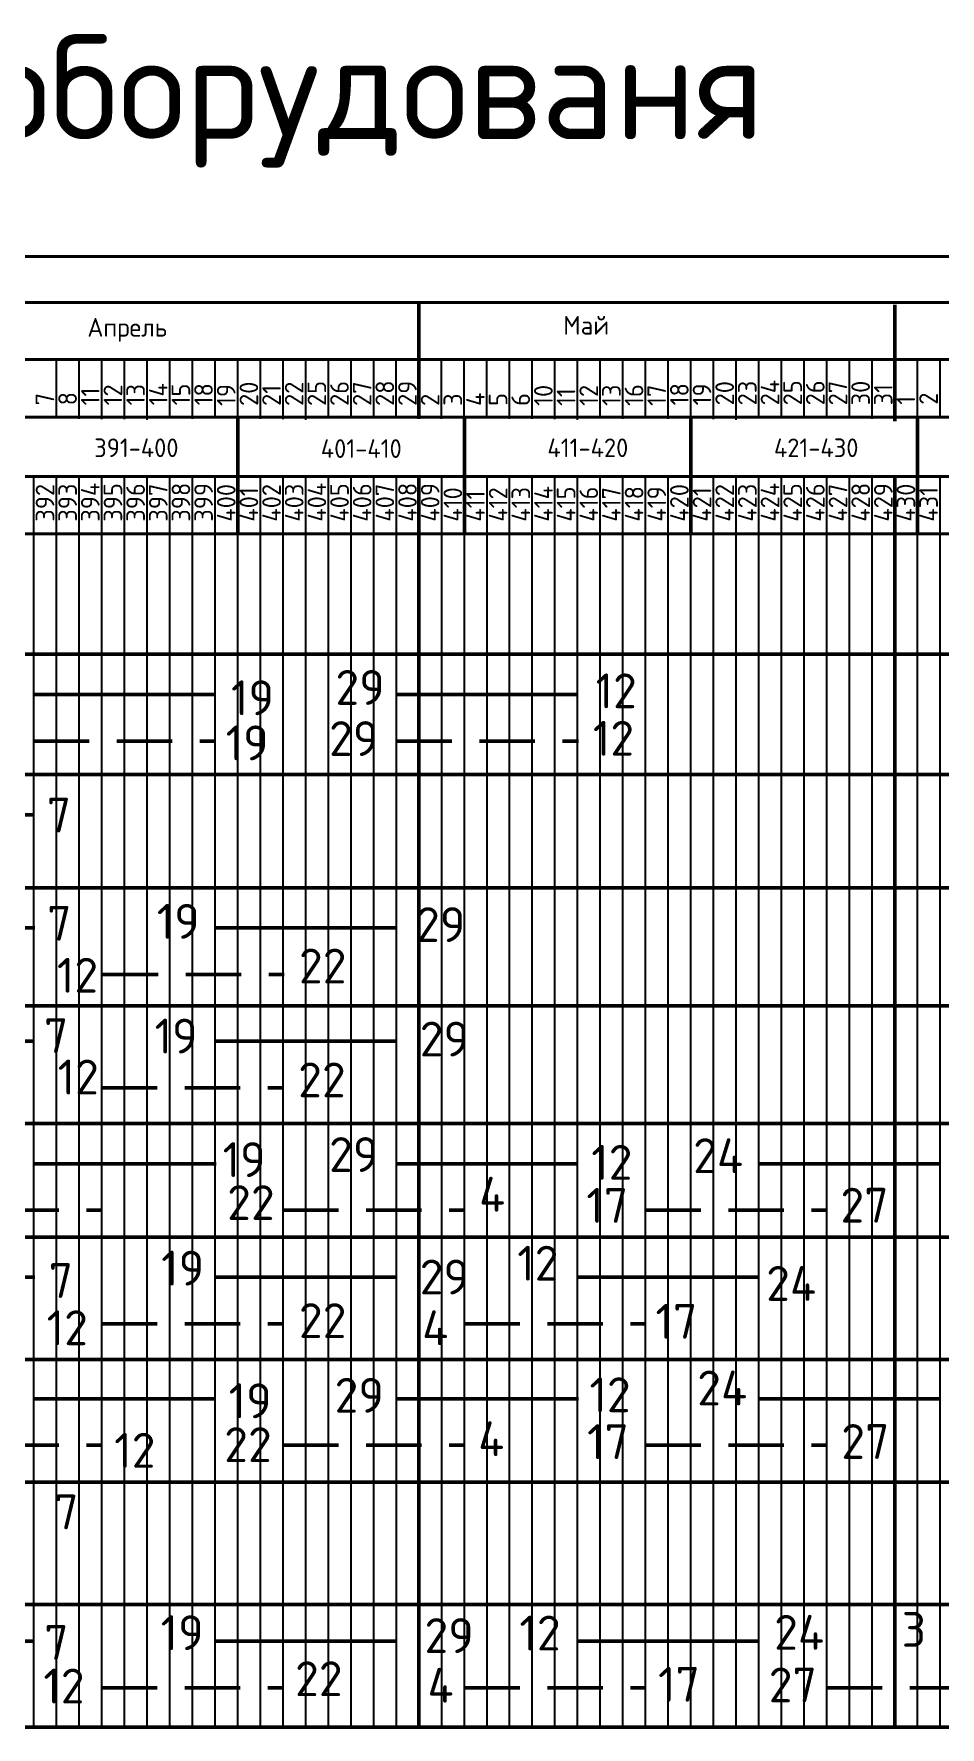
# Model space of a CAD drawing. Header units: millimetres. Extents: x -782 to 10910, y 3841 to 9763.
# Drawn here: x 3765.3 to 3817.3, y 8205.6 to 8302.7 of the extents above; entities that cross this region are included whole.
import ezdxf

# ---------------------------------------------------------------- set-up
doc = ezdxf.new("R2010")
doc.units = ezdxf.units.MM
doc.linetypes.add('HIDDEN2', pattern=[4.7625, 3.175, -1.5875])
doc.layers.add('A0-08', color=101, linetype='Continuous')
doc.styles.add('GOST-2.304_Type-B', font='GOST_Common.ttf')
doc.styles.get("Standard").update_dxf_attribs({"font": 'isocpeur.ttf'})

msp = doc.modelspace()

# ---------------------------------------------------------------- linework, layer by layer
at = {"lineweight": 50}
for p, q in [((3787.378375, 8280.645943), (3787.378375, 8287.327425)), ((3814.678249, 8280.510031), (3814.678249, 8287.191513)), ((3776.981601, 8274.012964), (3776.981601, 8280.645943)), ((3789.981601, 8274.036042), (3789.981601, 8280.669021)), ((3802.981601, 8274.005271), (3802.981601, 8280.63825)), ((3815.981601, 8274.036042), (3815.981601, 8280.669021)), ((3815.981601, 8274.012964), (3815.981601, 8280.645943)), ((3787.378087, 8277.343906), (3787.379369, 8205.611053)), ((3814.677247, 8277.337146), (3814.678529, 8205.604294)), ((3207.263072, 8267.141568), (3997.981601, 8267.144808)), ((3765.281627, 8264.837386), (3775.681627, 8264.837386)), ((3786.081627, 8264.837386), (3796.481601, 8264.837386)), ((3207.263041, 8260.239402), (3997.981601, 8260.239402)), ((3765.281627, 8260.241688), (3775.681627, 8260.241731)), ((3786.081627, 8260.241773), (3796.529307, 8260.241816)), ((3754.881627, 8257.933189), (3765.281601, 8257.933189)), ((3207.263072, 8253.748564), (3997.981601, 8253.748564)), ((3754.93575, 8251.442351), (3765.33575, 8251.442351)), ((3775.73575, 8251.442351), (3786.135724, 8251.442351)), ((3207.263072, 8246.983507), (3997.981601, 8246.983507)), ((3754.881653, 8244.951512), (3765.281653, 8244.951512)), ((3775.681653, 8244.951512), (3786.081627, 8244.951512)), ((3207.263072, 8240.21845), (3997.981601, 8240.22138)), ((3207.263072, 8240.21845), (3997.981601, 8240.22138)), ((3765.281601, 8237.922976), (3775.735724, 8237.922976)), ((3786.081627, 8237.922976), (3796.481627, 8237.922976)), ((3806.881627, 8237.922976), (3817.281601, 8237.922976)), ((3207.263072, 8233.716445), (3997.981601, 8233.716445)), ((3754.881573, 8231.410232), (3765.335696, 8231.410232)), ((3775.681599, 8231.410232), (3786.081599, 8231.410232)), ((3796.481599, 8231.410232), (3806.881573, 8231.410232)), ((3207.263072, 8226.688336), (3997.981601, 8226.691275)), ((3207.263072, 8226.688336), (3997.981601, 8226.691275)), ((3765.281573, 8224.438594), (3775.681599, 8224.438594)), ((3786.081573, 8224.438594), (3796.535696, 8224.438594)), ((3806.881599, 8224.438594), (3817.281599, 8224.438594)), ((3207.263072, 8219.660227), (3997.981601, 8219.660227)), ((3207.263072, 8219.660227), (3997.981601, 8219.660227)), ((3207.263072, 8212.632118), (3997.981601, 8212.635048)), ((3207.263072, 8212.632118), (3997.981601, 8212.635048)), ((3207.263072, 8212.632118), (3997.981601, 8212.632118)), ((3754.881599, 8210.53454), (3765.281624, 8210.53454)), ((3775.681599, 8210.53454), (3786.135722, 8210.53454)), ((3796.481624, 8210.53454), (3806.881624, 8210.53454)), ((3207.26283, 8205.604008), (3997.981601, 8205.606947)), ((3207.26283, 8205.604008), (3997.981601, 8205.606947)), ((3207.26283, 8205.604008), (3997.981601, 8205.606947)), ((3207.26283, 8205.604008), (3997.981601, 8205.606947))]:
    msp.add_line(p, q, dxfattribs=at)
at = {"lineweight": 25}
for p, q in [((3766.579279, 8280.691785), (3766.579279, 8284.015967)), ((3767.879279, 8280.661014), (3767.879279, 8283.985197)), ((3767.879339, 8280.650805), (3767.879339, 8283.974987)), ((3769.179279, 8280.630244), (3769.179279, 8283.954426)), ((3769.179339, 8280.650805), (3769.179339, 8283.974987)), ((3770.479339, 8280.620034), (3770.479339, 8283.944216)), ((3771.779216, 8280.709515), (3771.779216, 8284.033697)), ((3771.779339, 8280.589263), (3771.779339, 8283.913446)), ((3774.379216, 8280.709515), (3774.379216, 8284.033697)), ((3774.379277, 8280.650977), (3774.379277, 8283.975159)), ((3775.679216, 8280.709515), (3775.679216, 8284.033697)), ((3776.979216, 8280.678744), (3776.979216, 8284.002927)), ((3776.979277, 8280.650977), (3776.979277, 8283.975159)), ((3778.279216, 8280.647974), (3778.279216, 8283.972156)), ((3778.279277, 8280.650977), (3778.279277, 8283.975159)), ((3779.579277, 8280.620207), (3779.579277, 8283.944389)), ((3780.879153, 8280.727245), (3780.879153, 8284.051427)), ((3780.879277, 8280.589436), (3780.879277, 8283.913618)), ((3783.479153, 8280.727245), (3783.479153, 8284.051427)), ((3783.479214, 8280.668707), (3783.479214, 8283.992889)), ((3784.779153, 8280.727245), (3784.779153, 8284.051427)), ((3786.079153, 8280.696474), (3786.079153, 8284.020657)), ((3786.079214, 8280.668707), (3786.079214, 8283.992889)), ((3787.37909, 8280.744975), (3787.37909, 8284.069157)), ((3787.379153, 8280.665704), (3787.379153, 8283.989886)), ((3787.379214, 8280.668707), (3787.379214, 8283.992889)), ((3788.679214, 8280.637937), (3788.679214, 8283.962119)), ((3789.97909, 8280.727418), (3789.97909, 8284.0516)), ((3789.97909, 8280.652702), (3789.97909, 8283.976885)), ((3792.57909, 8280.727418), (3792.57909, 8284.0516)), ((3792.57909, 8280.652702), (3792.57909, 8283.976885)), ((3793.87909, 8280.727418), (3793.87909, 8284.0516)), ((3793.87909, 8280.652702), (3793.87909, 8283.976885)), ((3795.17909, 8280.696647), (3795.17909, 8284.020829)), ((3795.17909, 8280.621932), (3795.17909, 8283.946114)), ((3796.47909, 8280.665876), (3796.47909, 8283.990058)), ((3796.47909, 8280.591161), (3796.47909, 8283.915343)), ((3799.079027, 8280.745148), (3799.079027, 8284.06933)), ((3799.079027, 8280.652875), (3799.079027, 8283.977057)), ((3801.679027, 8280.745148), (3801.679027, 8284.06933)), ((3801.679027, 8280.652875), (3801.679027, 8283.977057)), ((3802.979027, 8280.745148), (3802.979027, 8284.06933)), ((3802.979027, 8280.652875), (3802.979027, 8283.977057)), ((3804.279027, 8280.714377), (3804.279027, 8284.038559)), ((3804.279027, 8280.622104), (3804.279027, 8283.946286)), ((3805.579027, 8280.683606), (3805.579027, 8284.007788)), ((3805.579027, 8280.591334), (3805.579027, 8283.915516)), ((3808.178964, 8280.670605), (3808.178964, 8283.994787)), ((3808.178965, 8280.692648), (3808.178965, 8284.01683)), ((3810.778964, 8280.670605), (3810.778964, 8283.994787)), ((3810.778965, 8280.692648), (3810.778965, 8284.01683)), ((3812.078964, 8280.670605), (3812.078964, 8283.994787)), ((3812.078965, 8280.692648), (3812.078965, 8284.01683)), ((3813.378964, 8280.639834), (3813.378964, 8283.964016)), ((3813.378965, 8280.661877), (3813.378965, 8283.986059)), ((3814.678964, 8280.609064), (3814.678964, 8283.933246)), ((3814.678965, 8280.631106), (3814.678965, 8283.955289)), ((3817.278901, 8280.688335), (3817.278901, 8284.012517)), ((3817.278903, 8280.69282), (3817.278903, 8284.017002)), ((3789.981601, 8274.012964), (3789.981601, 8280.645943)), ((3765.281601, 8274.012964), (3765.281601, 8277.337146)), ((3765.281601, 8274.012964), (3765.281601, 8277.337146)), ((3765.281601, 8205.606076), (3765.281601, 8277.337146)), ((3766.581601, 8274.012964), (3766.581601, 8277.337146)), ((3766.581601, 8274.012964), (3766.581601, 8277.337146)), ((3766.581601, 8205.606081), (3766.581601, 8277.337146)), ((3767.881601, 8274.012964), (3767.881601, 8277.352531)), ((3767.881601, 8205.606086), (3767.881601, 8277.337146)), ((3769.181601, 8274.012964), (3769.181601, 8277.337146)), ((3769.181601, 8274.012964), (3769.181601, 8277.337146)), ((3769.181601, 8205.606091), (3769.181601, 8277.337146)), ((3770.481601, 8274.012964), (3770.481601, 8277.337146)), ((3770.481601, 8274.012964), (3770.481601, 8277.337146)), ((3770.481601, 8205.606095), (3770.481601, 8277.337146)), ((3771.781601, 8274.012964), (3771.781601, 8277.352531)), ((3771.781601, 8205.6061), (3771.781601, 8277.337146)), ((3773.081601, 8205.606105), (3773.081601, 8277.337146)), ((3773.081601, 8273.997579), (3773.081601, 8277.321761)), ((3773.081601, 8273.997579), (3773.081601, 8277.321761)), ((3774.381601, 8205.60611), (3774.381601, 8277.337146)), ((3774.381601, 8273.997579), (3774.381601, 8277.321761)), ((3774.381601, 8273.997579), (3774.381601, 8277.321761)), ((3775.681601, 8273.997579), (3775.681601, 8277.337146)), ((3775.681601, 8205.606115), (3775.681601, 8277.337146)), ((3776.981601, 8205.606119), (3776.981601, 8277.337146)), ((3776.981601, 8273.982193), (3776.981601, 8277.306375)), ((3776.981601, 8273.982193), (3776.981601, 8277.306375)), ((3778.281601, 8205.606124), (3778.281601, 8277.337146)), ((3778.281601, 8273.982193), (3778.281601, 8277.306375)), ((3778.281601, 8273.982193), (3778.281601, 8277.306375)), ((3779.581601, 8205.606129), (3779.581601, 8277.337146)), ((3779.581601, 8273.982193), (3779.581601, 8277.321761)), ((3780.881601, 8205.606134), (3780.881601, 8277.337146)), ((3780.881601, 8273.997579), (3780.881601, 8277.321761)), ((3780.881601, 8273.997579), (3780.881601, 8277.321761)), ((3782.181601, 8205.606139), (3782.181601, 8277.337146)), ((3782.181601, 8273.997579), (3782.181601, 8277.321761)), ((3782.181601, 8273.997579), (3782.181601, 8277.321761)), ((3783.481601, 8273.997579), (3783.481601, 8277.337146)), ((3783.481601, 8205.606144), (3783.481601, 8277.337146)), ((3784.781601, 8205.606148), (3784.781601, 8277.337146)), ((3784.781601, 8273.997579), (3784.781601, 8277.321761)), ((3784.781601, 8273.997579), (3784.781601, 8277.321761)), ((3786.081601, 8205.606153), (3786.081601, 8277.337146)), ((3786.081601, 8273.997579), (3786.081601, 8277.321761)), ((3786.081601, 8273.997579), (3786.081601, 8277.321761)), ((3787.381601, 8273.997579), (3787.381601, 8277.337146)), ((3787.381601, 8205.606158), (3787.381601, 8277.337146)), ((3788.681601, 8205.606163), (3788.681601, 8277.337146)), ((3788.681601, 8273.997579), (3788.681601, 8277.321761)), ((3788.681601, 8273.997579), (3788.681601, 8277.321761)), ((3789.981601, 8205.606168), (3789.981601, 8277.337146)), ((3789.981601, 8273.997579), (3789.981601, 8277.321761)), ((3789.981601, 8273.997579), (3789.981601, 8277.321761)), ((3791.281601, 8273.997579), (3791.281601, 8277.337146)), ((3791.281601, 8205.606172), (3791.281601, 8277.337146)), ((3792.581601, 8205.606177), (3792.581601, 8277.337146)), ((3792.581601, 8273.997579), (3792.581601, 8277.321761)), ((3792.581601, 8273.997579), (3792.581601, 8277.321761)), ((3793.881601, 8205.606182), (3793.881601, 8277.337146)), ((3793.881601, 8273.997579), (3793.881601, 8277.321761)), ((3793.881601, 8273.997579), (3793.881601, 8277.321761)), ((3795.181601, 8273.997579), (3795.181601, 8277.337146)), ((3795.181601, 8205.606187), (3795.181601, 8277.337146)), ((3796.481601, 8274.028349), (3796.481601, 8277.352531)), ((3796.481601, 8274.028349), (3796.481601, 8277.352531)), ((3796.481601, 8205.606192), (3796.481601, 8277.337146)), ((3797.781601, 8274.028349), (3797.781601, 8277.352531)), ((3797.781601, 8274.028349), (3797.781601, 8277.352531)), ((3797.781601, 8205.606197), (3797.781601, 8277.337146)), ((3799.081601, 8274.028349), (3799.081601, 8277.367917)), ((3799.081601, 8205.606201), (3799.081601, 8277.337146)), ((3800.381601, 8274.012964), (3800.381601, 8277.337146)), ((3800.381601, 8274.012964), (3800.381601, 8277.337146)), ((3800.381601, 8205.606206), (3800.381601, 8277.337146)), ((3801.681601, 8274.012964), (3801.681601, 8277.337146)), ((3801.681601, 8274.012964), (3801.681601, 8277.337146)), ((3801.681601, 8205.606211), (3801.681601, 8277.337146)), ((3802.981601, 8274.012964), (3802.981601, 8277.352531)), ((3802.981601, 8205.606216), (3802.981601, 8277.337146)), ((3804.281601, 8274.028349), (3804.281601, 8277.352531)), ((3804.281601, 8274.028349), (3804.281601, 8277.352531)), ((3804.281601, 8205.606221), (3804.281601, 8277.337146)), ((3805.581601, 8274.028349), (3805.581601, 8277.352531)), ((3805.581601, 8274.028349), (3805.581601, 8277.352531)), ((3805.581601, 8205.606225), (3805.581601, 8277.337146)), ((3806.881601, 8274.028349), (3806.881601, 8277.367917)), ((3806.881601, 8205.60623), (3806.881601, 8277.337146)), ((3808.181601, 8274.028349), (3808.181601, 8277.352531)), ((3808.181601, 8274.028349), (3808.181601, 8277.352531)), ((3808.181601, 8205.606235), (3808.181601, 8277.337146)), ((3809.481601, 8274.028349), (3809.481601, 8277.352531)), ((3809.481601, 8274.028349), (3809.481601, 8277.352531)), ((3809.481601, 8205.60624), (3809.481601, 8277.337146)), ((3810.781601, 8274.028349), (3810.781601, 8277.367917)), ((3810.781601, 8205.606245), (3810.781601, 8277.337146)), ((3812.081601, 8274.028349), (3812.081601, 8277.352531)), ((3812.081601, 8274.028349), (3812.081601, 8277.352531)), ((3812.081601, 8205.60625), (3812.081601, 8277.337146)), ((3813.381601, 8274.028349), (3813.381601, 8277.352531)), ((3813.381601, 8274.028349), (3813.381601, 8277.352531)), ((3813.381601, 8205.606254), (3813.381601, 8277.337146)), ((3814.681601, 8274.028349), (3814.681601, 8277.367917)), ((3814.681601, 8205.606259), (3814.681601, 8277.337146)), ((3815.981601, 8274.028349), (3815.981601, 8277.352531)), ((3815.981601, 8274.028349), (3815.981601, 8277.352531)), ((3815.981601, 8205.606264), (3815.981601, 8277.337146)), ((3817.281601, 8274.028349), (3817.281601, 8277.352531)), ((3817.281601, 8274.028349), (3817.281601, 8277.352531)), ((3817.281601, 8205.606269), (3817.281601, 8277.337146))]:
    msp.add_line(p, q, dxfattribs=at)
at = {"lineweight": -3}
for p, q in [((3766.579339, 8280.681575), (3766.58012, 8284.001244)), ((3770.479216, 8280.740286), (3770.479153, 8284.066813)), ((3773.079276, 8280.699305), (3773.079213, 8284.025832)), ((3773.079216, 8280.740286), (3773.079996, 8284.059954)), ((3774.379277, 8280.712519), (3774.380057, 8284.032187)), ((3775.679277, 8280.681748), (3775.680057, 8284.001417)), ((3779.579153, 8280.758016), (3779.57909, 8284.084543)), ((3782.179214, 8280.699478), (3782.179151, 8284.026005)), ((3782.179153, 8280.758016), (3782.179933, 8284.077684)), ((3784.779214, 8280.699478), (3784.779994, 8284.019147)), ((3787.379214, 8280.68192), (3787.379994, 8284.001589)), ((3788.67909, 8280.775746), (3788.679027, 8284.102273)), ((3788.67909, 8280.775746), (3788.67987, 8284.095414)), ((3791.27909, 8280.758188), (3791.279871, 8284.077857)), ((3791.27909, 8280.683473), (3791.27987, 8284.003142)), ((3797.779027, 8280.775918), (3797.778964, 8284.102445)), ((3797.779027, 8280.701203), (3797.778964, 8284.02773)), ((3800.379027, 8280.775918), (3800.379808, 8284.095587)), ((3800.379027, 8280.683646), (3800.379808, 8284.003314)), ((3806.878964, 8280.793648), (3806.878901, 8284.120175)), ((3806.878964, 8280.701376), (3806.878901, 8284.027902)), ((3809.478964, 8280.701376), (3809.479744, 8284.021044)), ((3809.478965, 8280.723418), (3809.479746, 8284.043087)), ((3813.378964, 8280.714416), (3813.379745, 8284.034085)), ((3815.978901, 8280.719105), (3815.978838, 8284.045632)), ((3815.978902, 8280.741148), (3815.978839, 8284.067675))]:
    msp.add_line(p, q, dxfattribs=at)
at = {"linetype": 'HIDDEN2', "lineweight": 50}
for p, q in [((3765.281627, 8262.166755), (3775.681627, 8262.166755)), ((3786.081627, 8262.166755), (3796.529307, 8262.166755)), ((3769.235724, 8248.77172), (3779.635724, 8248.77172)), ((3769.181627, 8242.280882), (3779.581627, 8242.280882)), ((3758.781601, 8235.252346), (3769.181601, 8235.252346)), ((3779.581601, 8235.252346), (3789.981601, 8235.252346)), ((3800.381601, 8235.252346), (3810.781601, 8235.252346)), ((3769.181573, 8228.739601), (3779.581573, 8228.739601)), ((3789.981573, 8228.739601), (3800.381573, 8228.739601)), ((3758.781573, 8221.767963), (3769.181573, 8221.767963)), ((3779.581573, 8221.767963), (3789.981573, 8221.767963)), ((3800.381573, 8221.767963), (3810.781573, 8221.767963)), ((3769.181599, 8207.863909), (3779.581599, 8207.863909)), ((3789.981599, 8207.863909), (3800.381599, 8207.863909)), ((3810.781599, 8207.863909), (3821.181599, 8207.863909))]:
    msp.add_line(p, q, dxfattribs=at)
at = {"layer": 'A0-08', "color": 0, "lineweight": 40}
for p, q in [((3256.981601, 8289.948506), (3997.981601, 8289.948506)), ((3256.981601, 8289.948506), (3997.981601, 8289.948506)), ((3281.548041, 8289.948506), (3997.981601, 8289.948506)), ((3310.466995, 8289.948506), (3997.981601, 8289.948506)), ((3997.981601, 8289.948506), (3548.807486, 8289.948506)), ((3256.981601, 8287.327425), (3997.981601, 8287.327425)), ((3256.983574, 8284.057884), (3997.983574, 8284.057884)), ((3256.982794, 8280.738216), (3997.982794, 8280.738216)), ((3256.981601, 8277.337146), (3997.981601, 8277.337146)), ((3351.264167, 8277.337146), (3997.981601, 8277.352531)), ((3256.981601, 8274.043735), (3997.981601, 8274.043735))]:
    msp.add_line(p, q, dxfattribs=at)

# ---------------------------------------------------------------- texts
at = {"lineweight": 35, "insert": (3438.170849, 8302.688369), "char_height": 6, "width": 437.78970847, "attachment_point": 1}
msp.add_mtext('График поступления на объект и расхода строительных конструкций,материалов и оборудованя', dxfattribs=at)
at = {"char_height": 2, "width": 12.36883474, "attachment_point": 5}
for s, insert in [('29', (3783.999837, 8265.240011)), ('19', (3777.830225, 8264.646634)), ('12', (3798.696152, 8265.043268)), ('12', (3798.538022, 8262.322151)), ('19', (3777.522582, 8262.059108)), ('29', (3783.637608, 8262.306894)), ('7', (3766.722039, 8257.923088)), ('7', (3766.742827, 8251.712936)), ('19', (3773.571199, 8251.823718)), ('29', (3788.62656, 8251.635561)), ('12', (3767.785948, 8248.729343)), ('22', (3781.856643, 8249.259896)), ('7', (3766.56151, 8245.266948)), ('19', (3773.443362, 8245.24001)), ('29', (3788.837608, 8245.072294)), ('12', (3767.829582, 8242.892127)), ('22', (3781.810803, 8242.726815)), ('19', (3777.347307, 8238.156523)), ('29', (3783.637608, 8238.446718)), ('24', (3804.541637, 8238.379491)), ('12', (3798.44421, 8238.000888)), ('4', (3791.573908, 8236.169176)), ('22', (3777.736824, 8235.689538)), ('17', (3798.180276, 8235.529598)), ('27', (3812.941886, 8235.541097)), ('12', (3794.197799, 8232.213826)), ('19', (3773.823585, 8231.93188)), ('29', (3788.834948, 8231.422072)), ('7', (3766.831842, 8231.220647)), ('24', (3808.73252, 8231.052721)), ('12', (3767.199801, 8228.510124)), ('22', (3781.853089, 8228.920366)), ('4', (3788.311722, 8228.510206)), ('17', (3802.150493, 8228.881866)), ('29', (3783.954886, 8224.636911)), ('12', (3798.343469, 8224.668047)), ('24', (3804.77776, 8225.054753)), ('19', (3777.693327, 8224.319996)), ('22', (3777.566968, 8221.806911)), ('4', (3791.522205, 8222.147806)), ('17', (3798.223184, 8221.979937)), ('27', (3812.989237, 8221.986034)), ('12', (3771.074785, 8221.479939)), ('7', (3767.144726, 8217.951464)), ('19', (3773.793203, 8211.021648)), ('29', (3789.111344, 8210.855903)), ('12', (3794.324392, 8211.001581)), ('24', (3809.19083, 8211.040391)), ('3', (3815.775611, 8211.20819)), ('7', (3766.57226, 8210.462226)), ('12', (3767.005337, 8207.960672)), ('22', (3781.631441, 8208.380406)), ('4', (3788.6167, 8208.004959)), ('17', (3802.296364, 8208.061318)), ('27', (3808.827131, 8208.023431))]:
    msp.add_mtext(s, dxfattribs=dict(at, insert=insert))
at = {"layer": 'A0-08', "color": 0, "lineweight": 25, "style": 'GOST-2.304_Type-B'}
for s, p in [('Апрель', (3768.354489, 8285.360984)), ('Май', (3795.654237, 8285.475887)), ('391-400', (3768.746272, 8278.451638)), ('401-410', (3781.746272, 8278.405482)), ('411-420', (3794.746272, 8278.451638)), ('421-430', (3807.746272, 8278.451638))]:
    msp.add_text(s, height=1.0687328, dxfattribs=at).set_placement(p)
for s, height, p in [('28', 1.0687328, (3785.95252, 8281.38643)), ('24', 1.0687328, (3808.05227, 8281.418926)), ('25', 1.0687328, (3809.35227, 8281.418926)), ('26', 1.0687328, (3810.65227, 8281.418926)), ('30', 1.0687328, (3813.25227, 8281.418926)), ('7', 1.068733, (3766.452582, 8281.417028)), ('8', 1.068733, (3767.752582, 8281.417028)), ('11', 1.0687328, (3769.052582, 8281.417028)), ('12', 1.0687328, (3770.352582, 8281.417028)), ('13', 1.0687328, (3771.652582, 8281.417028)), ('14', 1.0687328, (3772.952582, 8281.417028)), ('15', 1.0687328, (3774.252582, 8281.417028)), ('18', 1.0687328, (3775.552582, 8281.417028)), ('19', 1.0687328, (3776.85252, 8281.38643)), ('20', 1.0687328, (3778.15252, 8281.38643)), ('21', 1.0687328, (3779.45252, 8281.38643)), ('22', 1.0687328, (3780.75252, 8281.38643)), ('25', 1.0687328, (3782.05252, 8281.38643)), ('26', 1.0687328, (3783.35252, 8281.38643)), ('27', 1.0687328, (3784.65252, 8281.38643)), ('29', 1.0687328, (3787.25252, 8281.38643)), ('2', 1.068733, (3788.55252, 8281.38643)), ('3', 1.068733, (3789.852333, 8281.388155)), ('4', 1.068733, (3791.152333, 8281.388155)), ('5', 1.068733, (3792.452333, 8281.388155)), ('6', 1.068733, (3793.752333, 8281.388155)), ('10', 1.0687328, (3795.052333, 8281.388155)), ('11', 1.0687328, (3796.352333, 8281.388155)), ('12', 1.0687328, (3797.652333, 8281.388155)), ('13', 1.0687328, (3798.952333, 8281.388155)), ('16', 1.0687328, (3800.252333, 8281.388155)), ('17', 1.0687328, (3801.552333, 8281.388155)), ('18', 1.0687328, (3802.85227, 8281.418926)), ('19', 1.0687328, (3804.15227, 8281.418926)), ('20', 1.0687328, (3805.45227, 8281.418926)), ('23', 1.0687328, (3806.75227, 8281.418926)), ('27', 1.0687328, (3811.95227, 8281.418926)), ('31', 1.0687328, (3814.55227, 8281.418926)), ('1', 1.068733, (3815.852144, 8281.454558)), ('2', 1.068733, (3817.152144, 8281.454558)), ('394', 1.0687328, (3769.054844, 8274.748416)), ('404', 1.0687328, (3782.054844, 8274.748416)), ('424', 1.0687328, (3808.054844, 8274.748416)), ('392', 1.0687328, (3766.454844, 8274.748416)), ('393', 1.0687328, (3767.754844, 8274.748416)), ('395', 1.0687328, (3770.354844, 8274.748416)), ('396', 1.0687328, (3771.654844, 8274.748416)), ('397', 1.0687328, (3772.954844, 8274.748416)), ('398', 1.0687328, (3774.254844, 8274.748416)), ('399', 1.0687328, (3775.554844, 8274.748416)), ('400', 1.0687328, (3776.854844, 8274.748416)), ('401', 1.0687328, (3778.154844, 8274.748416)), ('402', 1.0687328, (3779.454844, 8274.748416)), ('403', 1.0687328, (3780.754844, 8274.748416)), ('405', 1.0687328, (3783.354844, 8274.748416)), ('406', 1.0687328, (3784.654844, 8274.748416)), ('407', 1.0687328, (3785.954844, 8274.748416)), ('408', 1.0687328, (3787.254844, 8274.748416)), ('409', 1.0687328, (3788.554844, 8274.748416)), ('410', 1.0687328, (3789.854844, 8274.748416)), ('411', 1.0687328, (3791.154844, 8274.748416)), ('412', 1.0687328, (3792.454844, 8274.748416)), ('413', 1.0687328, (3793.754844, 8274.748416)), ('414', 1.0687328, (3795.054844, 8274.748416)), ('415', 1.0687328, (3796.354844, 8274.748416)), ('416', 1.0687328, (3797.654844, 8274.748416)), ('417', 1.0687328, (3798.954844, 8274.748416)), ('418', 1.0687328, (3800.254844, 8274.748416)), ('419', 1.0687328, (3801.554844, 8274.748416)), ('420', 1.0687328, (3802.854844, 8274.748416)), ('421', 1.0687328, (3804.154844, 8274.748416)), ('422', 1.0687328, (3805.454844, 8274.748416)), ('423', 1.0687328, (3806.754844, 8274.748416)), ('425', 1.0687328, (3809.354844, 8274.748416)), ('426', 1.0687328, (3810.654844, 8274.748416)), ('427', 1.0687328, (3811.954844, 8274.748416)), ('428', 1.0687328, (3813.254844, 8274.748416)), ('429', 1.0687328, (3814.554844, 8274.748416)), ('430', 1.0687328, (3815.854844, 8274.748416)), ('431', 1.0687328, (3817.154844, 8274.748416))]:
    msp.add_text(s, height=height, rotation=90, dxfattribs=at).set_placement(p)

doc.saveas('drawing.dxf')
